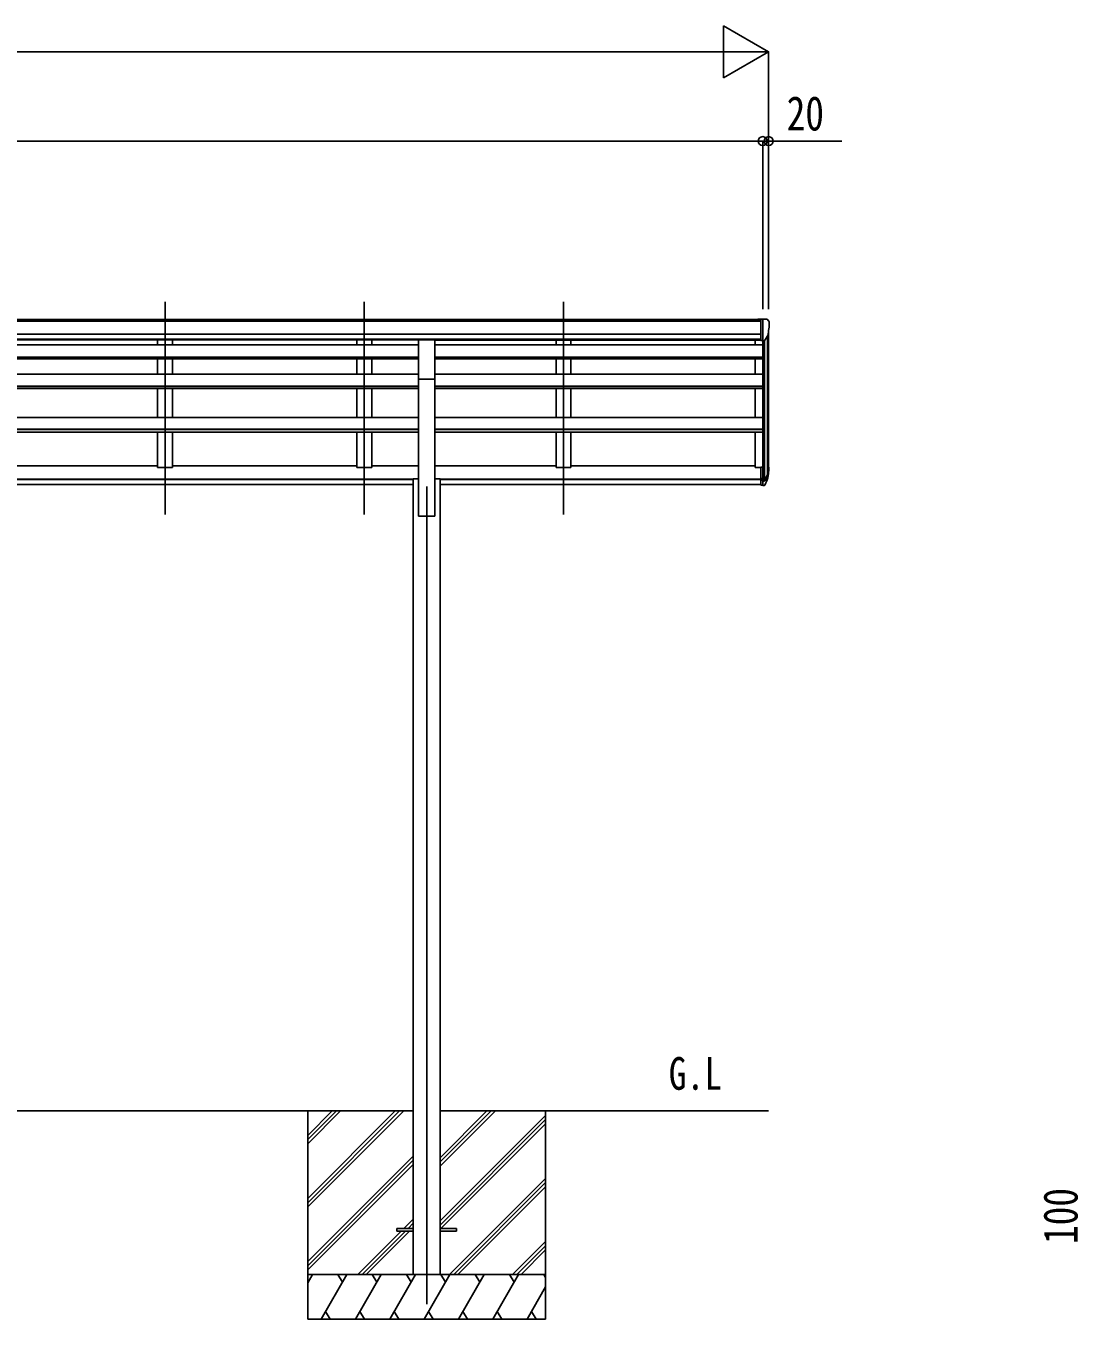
# Model space of a CAD drawing. Units: millimetres, scale not verified. Extents: x -14718 to 14718, y -10395 to 10395.
# Drawn here: x 2644 to 6184, y -6038 to -1688 of the extents above; entities that cross this region are included whole.
import ezdxf
from ezdxf.enums import TextEntityAlignment as Align

# ---------------------------------------------------------------- set-up
doc = ezdxf.new("R2010")
doc.units = ezdxf.units.MM
doc.header["$LTSCALE"] = 40
for name, color, linetype in [('0-2_USER1', 3, 'Continuous'), ('0-3_YKK_12', 2, 'Continuous'), ('0-4_YKK_13', 4, 'Continuous'), ('0-5_YKK_A1', 4, 'Continuous'), ('0-6_YKK_D', 6, 'Continuous')]:
    doc.layers.add(name, color=color, linetype=linetype)
doc.styles.add('ＭＳ ゴシック', font='')
doc.styles.get('ＭＳ ゴシック').set_extended_font_data('MS Gothic')

msp = doc.modelspace()

# ---------------------------------------------------------------- linework, layer by layer
at = {"layer": '0-3_YKK_12'}
for p, q in [((3112.57, -3331.29), (3112.57, -2616.41)), ((3782.57, -3331.29), (3782.57, -2616.41)), ((4452.57, -3331.29), (4452.57, -2616.41)), ((3992.57, -3237.5), (3992.57, -5987.5))]:
    msp.add_line(p, q, dxfattribs=at)
at = {"layer": '0-4_YKK_13'}
for p, q in [((5116.07, -2674.03), (5106.07, -2674.12)), ((5106.07, -2675.63), (5106.07, -2674.12)), ((5116.07, -2746.01), (5116.07, -2674.03)), ((5134.57, -2674.03), (5116.07, -2674.03)), ((5122.57, -2747.01), (5122.57, -2674.03)), ((5134.57, -2674.03), (5136.9, -2674.17)), ((5137.66, -2674.6), (5141.73, -2680.4)), ((5144.57, -2683.4), (5144.57, -2684.03)), ((5130.19, -2745.2), (5139.47, -2729.13)), ((4020.07, -2744.27), (3965.07, -2744.27)), ((3965.07, -2875.97), (3965.07, -2744.27)), ((4020.07, -2875.97), (4020.07, -2744.27)), ((5116.07, -2746.01), (5122.57, -2746.01)), ((5122.57, -2747.01), (5127.78, -2746.7)), ((3965.07, -2875.97), (4020.07, -2875.97)), ((5116.07, -3172.2), (5116.07, -3233.27)), ((5116.07, -3172.2), (5122.57, -3172.2)), ((5122.57, -3172.2), (5122.57, -3234.09)), ((5116.07, -3210.52), (5122.57, -3210.52)), ((5116.07, -3215.92), (5122.57, -3215.92)), ((5122.57, -3216.92), (5127.7, -3216.92)), ((5129, -3216.17), (5138.76, -3197.75)), ((5140.18, -3198.24), (5130.01, -3217.42)), ((5137.59, -3215.1), (5130.01, -3232.59)), ((5116.07, -3233.27), (5122.57, -3233.27)), ((5122.57, -3218.92), (5127.41, -3218.92)), ((5122.57, -3234.09), (5127.41, -3234.09)), ((3892.57, -5733), (3892.57, -5742)), ((3947.37, -5733), (3892.57, -5733)), ((4092.57, -5733), (4037.77, -5733)), ((4092.57, -5733), (4092.57, -5742)), ((3947.37, -5742), (3892.57, -5742)), ((4092.57, -5742), (4037.77, -5742))]:
    msp.add_line(p, q, dxfattribs=at)
for centre, radius, start, end in [((5136.84, -2675.17), 1, 35, 86.5), ((4942.57, -2684.03), 202, 347.09739, 0), ((5141.57, -2683.4), 3, 0, 87), ((5127.6, -2743.7), 3, 273.5, 330), ((5054.62, -3171.8), 88.05, 342.78929, 2.77608), ((5053.91, -3176.08), 89.07, 345.58812, 5.50424), ((5127.41, -3215.92), 3, 270, 330), ((5127.7, -3215.42), 1.5, 270, 330), ((5009.35, -3179.02), 133.22, 344.28698, 356.72013), ((5127.41, -3231.09), 3, 270, 330)]:
    msp.add_arc(centre, radius, start, end, dxfattribs=at)
at = {"layer": '0-5_YKK_A1'}
for p, q in [((-220.93, -2675.63), (5116.07, -2675.63)), ((-220.93, -2680.98), (5116.07, -2680.98)), ((-230.93, -2724.51), (5116.07, -2724.51)), ((5138.29, -2731.18), (5138.29, -3198.64)), ((5142.57, -3176.07), (5142.57, -2712.38)), ((-230.93, -2742.18), (5116.07, -2742.18)), ((920.07, -2744.55), (3965.07, -2744.55)), ((3965.07, -2760.41), (920.07, -2760.41)), ((3087.57, -2744.64), (3087.57, -2760.41)), ((3137.57, -2744.64), (3137.57, -2760.41)), ((3757.57, -2744.64), (3757.57, -2760.41)), ((3807.57, -2744.64), (3807.57, -2760.41)), ((4020.07, -2744.67), (5116.07, -2744.67)), ((5122.57, -2760.41), (4020.07, -2760.41)), ((4427.57, -2744.64), (4427.57, -2760.41)), ((4477.57, -2744.64), (4477.57, -2760.41)), ((5097.57, -2744.55), (5097.57, -2760.41)), ((5122.57, -2747.01), (5122.57, -3172.2)), ((5128.57, -2746.54), (5128.57, -3216.64)), ((920.07, -2802.11), (3965.07, -2802.11)), ((920.07, -2803.8), (3965.07, -2803.8)), ((920.07, -2808.21), (3965.07, -2808.21)), ((3087.57, -2808.21), (3087.57, -2859.18)), ((3137.57, -2808.21), (3137.57, -2859.18)), ((3757.57, -2808.21), (3757.57, -2859.18)), ((3807.57, -2808.21), (3807.57, -2859.18)), ((4020.07, -2802.11), (5122.57, -2802.11)), ((4020.07, -2803.8), (5122.57, -2803.8)), ((4020.07, -2808.21), (5122.57, -2808.21)), ((4427.57, -2808.21), (4427.57, -2859.18)), ((4477.57, -2808.21), (4477.57, -2859.18)), ((5097.57, -2808.21), (5097.57, -2859.18)), ((920.07, -2859.18), (3965.07, -2859.18)), ((4020.07, -2859.18), (5122.57, -2859.18)), ((920.07, -2899.83), (3965.07, -2899.83)), ((920.07, -2901.52), (3965.07, -2901.52)), ((920.07, -2908.24), (3965.07, -2908.24)), ((3087.57, -2908.24), (3087.57, -3004.93)), ((3137.57, -2908.24), (3137.57, -3004.93)), ((3757.57, -2908.24), (3757.57, -3004.93)), ((3807.57, -2908.24), (3807.57, -3004.93)), ((3965.07, -3337.5), (3965.07, -2875.97)), ((4020.07, -3337.5), (4020.07, -2875.97)), ((4020.07, -2899.83), (5122.57, -2899.83)), ((4020.07, -2901.52), (5122.57, -2901.52)), ((4020.07, -2908.24), (5122.73, -2908.24)), ((4427.57, -2908.24), (4427.57, -3004.93)), ((4477.57, -2908.24), (4477.57, -3004.93)), ((5097.57, -2908.24), (5097.57, -3004.93)), ((920.07, -3004.93), (3965.07, -3004.93)), ((3965.07, -3044.39), (920.07, -3044.39)), ((4020.07, -3004.93), (5122.57, -3004.93)), ((5122.57, -3044.39), (4020.07, -3044.39)), ((3965.07, -3046.07), (920.07, -3046.07)), ((3965.07, -3055.11), (920.07, -3055.11)), ((3087.57, -3055.11), (3087.57, -3173.03)), ((3137.57, -3055.11), (3137.57, -3173.03)), ((3757.57, -3055.11), (3757.57, -3173.03)), ((3807.57, -3055.11), (3807.57, -3173.03)), ((5122.57, -3046.07), (4020.07, -3046.07)), ((5122.57, -3055.11), (4020.07, -3055.11)), ((4427.57, -3055.11), (4427.57, -3173.03)), ((4477.57, -3055.11), (4477.57, -3173.03)), ((5097.57, -3055.11), (5097.57, -3173.03)), ((2467.57, -3168.23), (3087.57, -3168.23)), ((3087.57, -3173.03), (3137.57, -3173.03)), ((3137.57, -3168.23), (3757.57, -3168.23)), ((3757.57, -3173.03), (3807.57, -3173.03)), ((3965.07, -3168.23), (3807.57, -3168.23)), ((4020.07, -3168.23), (4427.57, -3168.23)), ((4427.57, -3173.03), (4477.57, -3173.03)), ((4477.57, -3168.23), (5097.57, -3168.23)), ((5116.07, -3173.03), (5097.57, -3173.03)), ((937.77, -3212.54), (3947.37, -3212.54)), ((937.77, -3213.92), (3947.37, -3213.92)), ((3947.37, -3211.12), (3965.07, -3211.12)), ((3947.37, -3211.12), (3947.37, -5887.5)), ((4037.77, -3212.54), (5116.07, -3212.54)), ((4037.77, -3213.92), (5116.07, -3213.92)), ((937.77, -3231.09), (3947.37, -3231.09)), ((4037.77, -3231.09), (5116.07, -3231.09)), ((3965.07, -3337.5), (4020.07, -3337.5)), ((937.77, -5337.5), (3947.37, -5337.5)), ((3592.57, -5337.5), (3592.57, -6037.5)), ((3592.57, -5631.68), (3886.75, -5337.5)), ((3592.57, -5645.82), (3900.89, -5337.5)), ((3592.57, -5659.96), (3915.03, -5337.5)), ((3592.57, -5447.83), (3702.9, -5337.5)), ((3592.57, -5433.69), (3688.76, -5337.5)), ((3592.57, -5419.55), (3674.62, -5337.5)), ((4037.77, -5337.5), (5142.57, -5337.5)), ((4037.77, -5523.13), (4223.4, -5337.5)), ((4037.77, -5508.99), (4209.26, -5337.5)), ((4037.77, -5494.85), (4195.12, -5337.5)), ((4392.57, -5337.5), (4392.57, -6037.5)), ((4037.77, -5706.98), (4392.57, -5352.18)), ((4037.77, -5721.12), (4392.57, -5366.32)), ((4040.03, -5733), (4392.57, -5380.46)), ((3592.57, -5843.81), (3947.37, -5489.01)), ((3592.57, -5857.95), (3947.37, -5503.15)), ((3592.57, -5872.09), (3947.37, -5517.29)), ((4069.38, -5887.5), (4392.57, -5564.31)), ((4083.52, -5887.5), (4392.57, -5578.45)), ((4097.66, -5887.5), (4392.57, -5592.59)), ((3915.51, -5733), (3947.37, -5701.14)), ((3929.65, -5733), (3947.37, -5715.28)), ((3943.8, -5733), (3947.37, -5729.43)), ((3761.01, -5887.5), (3906.51, -5742)), ((3775.15, -5887.5), (3920.65, -5742)), ((3789.3, -5887.5), (3934.8, -5742)), ((4281.51, -5887.5), (4392.57, -5776.44)), ((4295.65, -5887.5), (4392.57, -5790.58)), ((4309.8, -5887.5), (4392.57, -5804.73)), ((4392.57, -5887.5), (3592.57, -5887.5)), ((3592.57, -5915), (3608.45, -5887.5)), ((3637.32, -6037.5), (3723.92, -5887.5)), ((3708.92, -5913.48), (3693.92, -5887.5)), ((3752.79, -6037.5), (3839.39, -5887.5)), ((3824.39, -5913.48), (3809.39, -5887.5)), ((3868.26, -6037.5), (3954.86, -5887.5)), ((3939.86, -5913.48), (3924.86, -5887.5)), ((3983.73, -6037.5), (4070.33, -5887.5)), ((4055.33, -5913.48), (4040.33, -5887.5)), ((4099.2, -6037.5), (4185.8, -5887.5)), ((4170.8, -5913.48), (4155.8, -5887.5)), ((4214.67, -6037.5), (4301.27, -5887.5)), ((4271.27, -5887.5), (4286.27, -5913.48)), ((4386.74, -5887.5), (4392.57, -5897.6)), ((4330.14, -6037.5), (4392.57, -5929.36)), ((3592.57, -6037.5), (4392.57, -6037.5)), ((3652.31, -6011.52), (3667.31, -6037.5)), ((3767.78, -6011.52), (3782.78, -6037.5)), ((3883.26, -6011.52), (3898.26, -6037.5)), ((3998.73, -6011.52), (4013.72, -6037.5)), ((4114.2, -6011.52), (4129.19, -6037.5)), ((4229.67, -6011.52), (4244.66, -6037.5)), ((4345.13, -6011.52), (4360.13, -6037.5))]:
    msp.add_line(p, q, dxfattribs=at)
msp.add_lwpolyline([(4020.07, -3211.12), (4037.77, -3211.12), (4037.77, -5887.5)], dxfattribs=at)
at = {"layer": '0-6_YKK_D'}
for p, q in [((5142.57, -1775.63), (4991.01, -1688.13)), ((4991.01, -1688.13), (4991.01, -1863.13)), ((-5442.43, -1775.63), (4967.57, -1775.63)), ((5142.57, -1775.63), (4839.46, -1775.63)), ((5142.57, -1775.63), (4991.01, -1863.13)), ((5142.57, -2640.85), (5142.57, -1774.63)), ((-237.43, -2075.63), (5122.57, -2075.63)), ((5122.57, -2640.85), (5122.57, -2074.63)), ((5122.57, -2640.85), (5122.57, -2074.63)), ((5142.57, -2639.85), (5142.57, -2074.63))]:
    msp.add_line(p, q, dxfattribs=at)
msp.add_lwpolyline([(5122.57, -2075.63), (5142.57, -2075.63), (5388.87, -2075.63)], dxfattribs=at)
for centre in [(5122.57, -2075.63), (5122.57, -2075.63), (5142.57, -2075.63)]:
    msp.add_circle(centre, 14.88, dxfattribs=at)

# ---------------------------------------------------------------- texts
at = {"layer": '0-2_USER1', "style": 'ＭＳ ゴシック', "width": 0.8}
msp.add_text('G.L', height=110, dxfattribs=at).set_placement((4806.58, -5299.08), align=Align.BOTTOM_LEFT)
at = {"layer": '0-6_YKK_D', "style": 'ＭＳ ゴシック', "width": 0.8}
msp.add_text('20', height=115.5, dxfattribs=at).set_placement((5203.07, -2074.63), align=Align.BOTTOM_LEFT)
msp.add_text('100', height=115.5, rotation=90, dxfattribs=at).set_placement((6216.32, -5784.93), align=Align.BOTTOM_LEFT)

doc.saveas('drawing.dxf')
